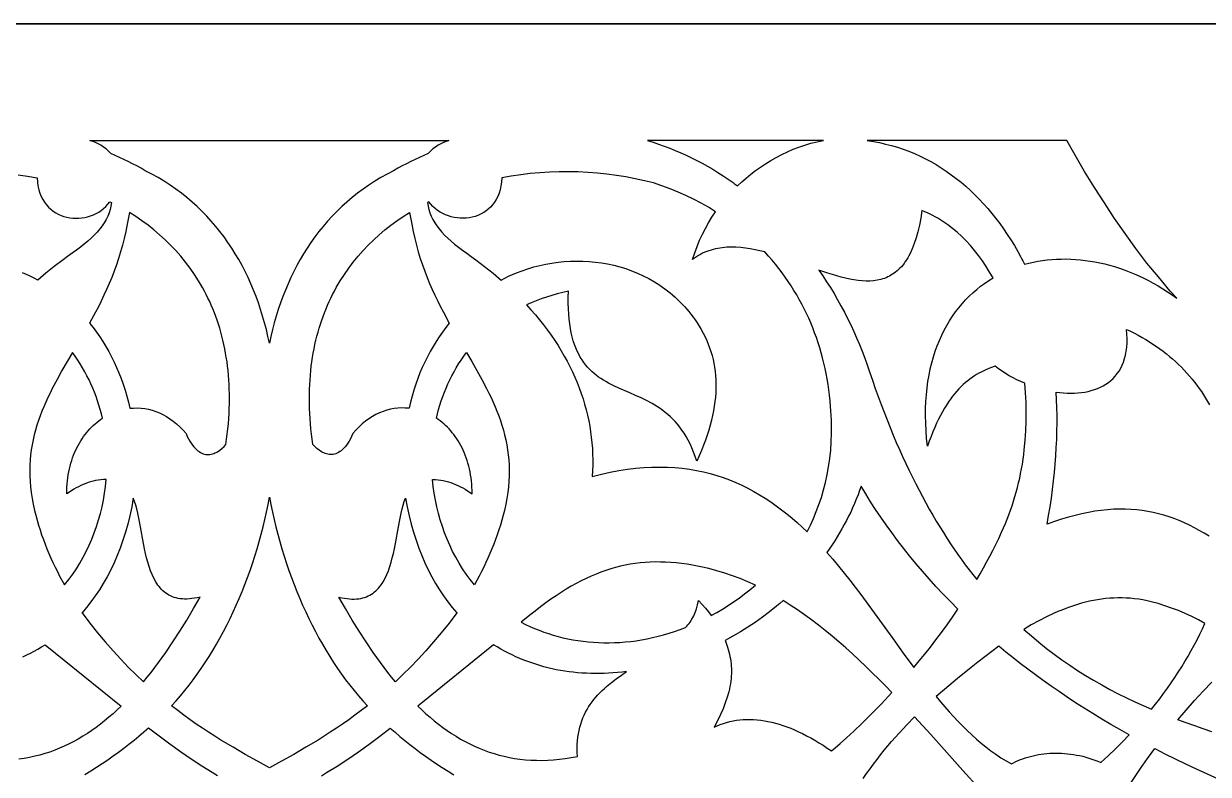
# Model space of a CAD drawing. Extents: x -52 to 65, y 51 to 91.
# Drawn here: x 4.06 to 35.26, y 71.64 to 91.4 of the extents above; entities that cross this region are included whole.
import ezdxf

# ---------------------------------------------------------------- set-up
doc = ezdxf.new("R2010")
doc.units = 0
doc.header["$MEASUREMENT"] = 0
doc.layers.add('LAYER_1', color=18, linetype='CONTINUOUS')

msp = doc.modelspace()

# ---------------------------------------------------------------- linework, layer by layer
at = {"layer": 'LAYER_1'}
for points in [[(64.584, 91.402), (-30.084, 91.402), (-51.868, 91.402)], [(64.584, 91.388), (-51.868, 91.388)], [(3.913, 87.425), (4.162, 87.388), (4.41, 87.344), (4.418, 87.233), (4.433, 87.129), (4.456, 87.031), (4.484, 86.939), (4.519, 86.853), (4.559, 86.774), (4.605, 86.7), (4.656, 86.633), (4.711, 86.572), (4.771, 86.516), (4.834, 86.467), (4.901, 86.424), (4.97, 86.386), (5.042, 86.354), (5.117, 86.328), (5.193, 86.308), (5.27, 86.293), (5.349, 86.283), (5.428, 86.28), (5.507, 86.281), (5.586, 86.288), (5.665, 86.301), (5.742, 86.319), (5.819, 86.342), (5.893, 86.37), (5.965, 86.403), (6.035, 86.442), (6.101, 86.485), (6.165, 86.534), (6.224, 86.587), (6.279, 86.645), (6.33, 86.708), (6.368, 86.69), (6.355, 86.598), (6.334, 86.507), (6.306, 86.419), (6.271, 86.332), (6.229, 86.246), (6.18, 86.162), (6.124, 86.079), (6.062, 85.998), (5.993, 85.916), (5.918, 85.836), (5.836, 85.756), (5.748, 85.676), (5.654, 85.597), (5.554, 85.517), (5.448, 85.438), (5.337, 85.358), (5.214, 85.271), (5.095, 85.183), (4.863, 85.005), (4.642, 84.828), (4.429, 84.652), (4.332, 84.701), (4.232, 84.75), (4.13, 84.795), (4.024, 84.838)], [(35.282, 77.904), (35.153, 77.983), (35.024, 78.058), (34.895, 78.129), (34.764, 78.196), (34.632, 78.258), (34.499, 78.316), (34.365, 78.369), (34.229, 78.417), (34.092, 78.46), (33.953, 78.499), (33.812, 78.532), (33.669, 78.56), (33.524, 78.583), (33.377, 78.6), (33.228, 78.612), (33.076, 78.619), (32.922, 78.619), (32.764, 78.614), (32.604, 78.603), (32.441, 78.586), (32.275, 78.563), (32.106, 78.533), (31.933, 78.498), (31.757, 78.455), (31.577, 78.406), (31.394, 78.351), (31.207, 78.289), (31.015, 78.22), (31.056, 78.451), (31.094, 78.681), (31.128, 78.909), (31.159, 79.135), (31.186, 79.36), (31.209, 79.583), (31.229, 79.804), (31.246, 80.023), (31.259, 80.24), (31.268, 80.455), (31.274, 80.668), (31.277, 80.879), (31.277, 81.088), (31.272, 81.295), (31.265, 81.5), (31.254, 81.702), (31.352, 81.689), (31.45, 81.68), (31.546, 81.674), (31.642, 81.672), (31.736, 81.674), (31.828, 81.68), (31.919, 81.689), (32.008, 81.702), (32.095, 81.719), (32.18, 81.74), (32.262, 81.765), (32.342, 81.795), (32.419, 81.828), (32.493, 81.866), (32.564, 81.908), (32.631, 81.955), (32.695, 82.006), (32.756, 82.061), (32.812, 82.121), (32.864, 82.186), (32.912, 82.256), (32.956, 82.33), (32.995, 82.409), (33.029, 82.493), (33.058, 82.582), (33.082, 82.676), (33.101, 82.775), (33.114, 82.88), (33.121, 82.99), (33.123, 83.104), (33.118, 83.225), (33.107, 83.351), (33.213, 83.301), (33.317, 83.25), (33.418, 83.196), (33.518, 83.142), (33.616, 83.085), (33.711, 83.027), (33.805, 82.967), (33.896, 82.905), (33.986, 82.842), (34.073, 82.777), (34.158, 82.71), (34.242, 82.642), (34.323, 82.573), (34.402, 82.502), (34.479, 82.429), (34.554, 82.355), (34.627, 82.28), (34.698, 82.203), (34.767, 82.124), (34.834, 82.045), (34.898, 81.964), (34.961, 81.882), (35.022, 81.798), (35.081, 81.713), (35.137, 81.627), (35.192, 81.54), (35.245, 81.451), (35.295, 81.361)], [(4.038, 74.731), (4.139, 74.778), (4.238, 74.828), (4.337, 74.88), (4.434, 74.934), (4.53, 74.99), (4.625, 75.049), (6.626, 73.432), (6.52, 73.33), (6.412, 73.231), (6.302, 73.136), (6.191, 73.044), (6.079, 72.955), (5.966, 72.87), (5.851, 72.788), (5.735, 72.71), (5.617, 72.636), (5.497, 72.565), (5.376, 72.498), (5.254, 72.435), (5.129, 72.376), (5.004, 72.321), (4.876, 72.27), (4.747, 72.223), (4.616, 72.181), (4.483, 72.143), (4.348, 72.109), (4.212, 72.08), (4.073, 72.055), (3.933, 72.035)], [(35.354, 72.757), (35.128, 72.832), (34.904, 72.91), (34.68, 72.989), (34.458, 73.07), (34.676, 73.327), (34.899, 73.578), (35.124, 73.825), (35.351, 74.066)], [(26.17, 71.526), (26.26, 71.656), (26.351, 71.782), (26.443, 71.907), (26.536, 72.029), (26.63, 72.149), (26.725, 72.267), (26.821, 72.383), (26.918, 72.498), (27.116, 72.722), (27.318, 72.939), (27.525, 73.151), (27.95, 72.682), (28.373, 72.208), (28.797, 71.733), (29.225, 71.261)], [(9.165, 71.596), (9.025, 71.68), (8.747, 71.854), (8.468, 72.038), (8.188, 72.23), (7.908, 72.431), (7.628, 72.638), (7.347, 72.852), (7.222, 72.742), (7.095, 72.633), (6.965, 72.526), (6.832, 72.42), (6.697, 72.315), (6.559, 72.212), (6.418, 72.11), (6.275, 72.01), (6.128, 71.911), (5.979, 71.814), (5.828, 71.718), (5.673, 71.623)], [(11.899, 71.596), (12.038, 71.68), (12.317, 71.854), (12.596, 72.038), (12.875, 72.23), (13.155, 72.431), (13.436, 72.638), (13.716, 72.852), (13.841, 72.742), (13.969, 72.633), (14.099, 72.526), (14.231, 72.42), (14.367, 72.315), (14.505, 72.212), (14.645, 72.11), (14.789, 72.01), (14.935, 71.911), (15.084, 71.814), (15.236, 71.718), (15.391, 71.623)], [(35.522, 71.004), (35.231, 70.874), (34.946, 70.743), (34.665, 70.611), (34.39, 70.478), (34.118, 70.344), (33.851, 70.209), (33.66, 70.472), (33.475, 70.735), (33.298, 70.998), (33.213, 71.129), (33.131, 71.261), (33.213, 71.392), (33.298, 71.524), (33.475, 71.787), (33.66, 72.05), (33.851, 72.313), (34.118, 72.178), (34.39, 72.044), (34.665, 71.911), (34.946, 71.779), (35.231, 71.648), (35.522, 71.518)]]:
    msp.add_lwpolyline(points, dxfattribs=at)
for points in [[(10.532, 82.987), (10.493, 83.168), (10.45, 83.348), (10.404, 83.525), (10.353, 83.701), (10.299, 83.875), (10.241, 84.048), (10.179, 84.218), (10.113, 84.386), (10.043, 84.551), (9.969, 84.715), (9.891, 84.875), (9.809, 85.034), (9.722, 85.19), (9.632, 85.343), (9.538, 85.493), (9.439, 85.64), (9.336, 85.785), (9.229, 85.926), (9.117, 86.064), (9.001, 86.199), (8.881, 86.331), (8.756, 86.459), (8.627, 86.584), (8.494, 86.705), (8.356, 86.822), (8.213, 86.935), (8.066, 87.045), (7.914, 87.15), (7.758, 87.252), (7.597, 87.349), (7.431, 87.442), (7.261, 87.531), (7.15, 87.594), (7.037, 87.656), (6.924, 87.715), (6.811, 87.773), (6.583, 87.882), (6.354, 87.983), (6.292, 88.046), (6.227, 88.103), (6.161, 88.154), (6.092, 88.199), (6.022, 88.238), (5.95, 88.272), (5.878, 88.3), (5.805, 88.323), (10.532, 88.323), (15.259, 88.323), (15.186, 88.3), (15.113, 88.272), (15.042, 88.238), (14.972, 88.199), (14.903, 88.154), (14.836, 88.103), (14.772, 88.046), (14.71, 87.983), (14.481, 87.882), (14.253, 87.773), (14.139, 87.715), (14.026, 87.656), (13.914, 87.594), (13.803, 87.531), (13.632, 87.442), (13.467, 87.349), (13.306, 87.252), (13.149, 87.151), (12.998, 87.045), (12.85, 86.936), (12.708, 86.822), (12.57, 86.705), (12.436, 86.584), (12.307, 86.459), (12.183, 86.331), (12.062, 86.2), (11.946, 86.065), (11.835, 85.926), (11.728, 85.785), (11.625, 85.641), (11.526, 85.493), (11.431, 85.343), (11.341, 85.19), (11.255, 85.034), (11.173, 84.875), (11.095, 84.715), (11.021, 84.551), (10.951, 84.386), (10.885, 84.218), (10.823, 84.048), (10.765, 83.875), (10.711, 83.701), (10.66, 83.525), (10.614, 83.348), (10.571, 83.168)], [(20.487, 88.323), (20.635, 88.278), (20.783, 88.23), (20.93, 88.178), (21.075, 88.123), (21.22, 88.064), (21.365, 88.003), (21.508, 87.938), (21.65, 87.87), (21.791, 87.799), (21.931, 87.725), (22.07, 87.648), (22.207, 87.568), (22.344, 87.484), (22.479, 87.398), (22.613, 87.309), (22.745, 87.217), (22.784, 87.189), (22.864, 87.134), (22.976, 87.237), (23.093, 87.338), (23.214, 87.437), (23.339, 87.533), (23.469, 87.626), (23.602, 87.715), (23.74, 87.8), (23.881, 87.881), (24.026, 87.958), (24.174, 88.029), (24.325, 88.094), (24.479, 88.154), (24.637, 88.207), (24.796, 88.253), (24.959, 88.292), (25.041, 88.308), (25.123, 88.323)], [(26.279, 88.323), (26.441, 88.298), (26.602, 88.269), (26.761, 88.233), (26.918, 88.193), (27.072, 88.148), (27.224, 88.097), (27.374, 88.041), (27.522, 87.981), (27.668, 87.915), (27.811, 87.845), (27.952, 87.77), (28.091, 87.69), (28.227, 87.606), (28.361, 87.518), (28.493, 87.425), (28.622, 87.327), (28.748, 87.226), (28.872, 87.12), (28.994, 87.011), (29.113, 86.897), (29.229, 86.78), (29.343, 86.658), (29.454, 86.533), (29.562, 86.404), (29.667, 86.272), (29.77, 86.136), (29.87, 85.997), (29.967, 85.854), (30.062, 85.708), (30.153, 85.559), (30.242, 85.407), (30.327, 85.251), (30.35, 85.203), (30.374, 85.157), (30.423, 85.069), (30.539, 85.099), (30.657, 85.125), (30.776, 85.148), (30.896, 85.167), (31.017, 85.182), (31.14, 85.193), (31.263, 85.201), (31.387, 85.205), (31.512, 85.206), (31.638, 85.202), (31.765, 85.195), (31.892, 85.184), (32.02, 85.17), (32.148, 85.152), (32.276, 85.129), (32.405, 85.104), (32.533, 85.074), (32.662, 85.041), (32.791, 85.004), (32.92, 84.963), (33.049, 84.918), (33.177, 84.87), (33.305, 84.817), (33.433, 84.761), (33.56, 84.701), (33.687, 84.637), (33.813, 84.57), (33.938, 84.498), (34.062, 84.423), (34.186, 84.344), (34.308, 84.261), (34.43, 84.174), (34.257, 84.358), (33.951, 84.732), (33.646, 85.098), (33.35, 85.485), (33.068, 85.877), (32.791, 86.275), (32.524, 86.687), (32.262, 87.092), (32.004, 87.513), (31.751, 87.944), (31.54, 88.323)], [(18.405, 84.356), (18.257, 84.323), (18.111, 84.286), (17.968, 84.246), (17.829, 84.203), (17.692, 84.156), (17.559, 84.107), (17.429, 84.054), (17.302, 83.999), (17.421, 83.868), (17.536, 83.736), (17.647, 83.603), (17.753, 83.469), (17.854, 83.334), (17.952, 83.199), (18.045, 83.063), (18.134, 82.926), (18.218, 82.789), (18.299, 82.651), (18.375, 82.512), (18.447, 82.372), (18.515, 82.232), (18.579, 82.092), (18.638, 81.951), (18.694, 81.809), (18.745, 81.666), (18.792, 81.523), (18.835, 81.38), (18.875, 81.236), (18.91, 81.092), (18.941, 80.947), (18.968, 80.802), (18.991, 80.656), (19.01, 80.51), (19.026, 80.364), (19.037, 80.217), (19.044, 80.07), (19.048, 79.923), (19.048, 79.775), (19.044, 79.627), (19.036, 79.479), (19.275, 79.539), (19.508, 79.59), (19.737, 79.633), (19.961, 79.667), (20.181, 79.694), (20.396, 79.712), (20.606, 79.723), (20.812, 79.726), (21.014, 79.723), (21.211, 79.711), (21.405, 79.693), (21.594, 79.669), (21.78, 79.637), (21.962, 79.599), (22.14, 79.555), (22.314, 79.505), (22.485, 79.449), (22.653, 79.387), (22.817, 79.32), (22.978, 79.247), (23.136, 79.169), (23.29, 79.086), (23.442, 78.998), (23.591, 78.906), (23.738, 78.809), (23.881, 78.708), (24.023, 78.602), (24.161, 78.493), (24.298, 78.38), (24.432, 78.263), (24.564, 78.143), (24.694, 78.02), (24.78, 78.193), (24.862, 78.37), (24.937, 78.552), (25.007, 78.738), (25.071, 78.929), (25.129, 79.124), (25.18, 79.323), (25.224, 79.527), (25.261, 79.736), (25.292, 79.949), (25.315, 80.167), (25.331, 80.389), (25.338, 80.616), (25.338, 80.848), (25.335, 80.965), (25.33, 81.084), (25.323, 81.204), (25.314, 81.325), (25.301, 81.472), (25.285, 81.617), (25.267, 81.761), (25.246, 81.904), (25.222, 82.046), (25.196, 82.186), (25.167, 82.326), (25.136, 82.463), (25.102, 82.6), (25.066, 82.735), (25.027, 82.87), (24.985, 83.002), (24.941, 83.134), (24.893, 83.264), (24.844, 83.393), (24.791, 83.521), (24.736, 83.648), (24.679, 83.773), (24.618, 83.897), (24.555, 84.02), (24.489, 84.141), (24.42, 84.261), (24.349, 84.38), (24.275, 84.498), (24.198, 84.614), (24.118, 84.729), (24.036, 84.843), (23.951, 84.955), (23.862, 85.066), (23.772, 85.176), (23.678, 85.284), (23.581, 85.392), (23.453, 85.423), (23.324, 85.451), (23.197, 85.474), (23.071, 85.493), (22.945, 85.507), (22.821, 85.516), (22.698, 85.518), (22.577, 85.514), (22.457, 85.503), (22.339, 85.485), (22.281, 85.472), (22.223, 85.458), (22.165, 85.442), (22.109, 85.424), (22.053, 85.403), (21.997, 85.381), (21.942, 85.356), (21.887, 85.328), (21.834, 85.298), (21.78, 85.266), (21.728, 85.231), (21.676, 85.194), (21.733, 85.367), (21.795, 85.535), (21.863, 85.698), (21.936, 85.857), (22.014, 86.011), (22.097, 86.161), (22.185, 86.308), (22.277, 86.451), (22.283, 86.451), (22.094, 86.566), (21.901, 86.675), (21.704, 86.778), (21.502, 86.876), (21.295, 86.967), (21.084, 87.053), (20.869, 87.133), (20.649, 87.207), (20.409, 87.267), (20.166, 87.319), (19.92, 87.366), (19.672, 87.405), (19.423, 87.438), (19.172, 87.465), (18.92, 87.484), (18.667, 87.497), (18.413, 87.502), (18.16, 87.501), (17.907, 87.493), (17.654, 87.477), (17.401, 87.455), (17.15, 87.425), (16.901, 87.388), (16.653, 87.344), (16.645, 87.233), (16.63, 87.129), (16.608, 87.031), (16.579, 86.939), (16.544, 86.853), (16.504, 86.773), (16.458, 86.7), (16.407, 86.633), (16.352, 86.572), (16.293, 86.516), (16.229, 86.467), (16.163, 86.424), (16.093, 86.386), (16.021, 86.354), (15.947, 86.328), (15.871, 86.308), (15.793, 86.293), (15.715, 86.283), (15.636, 86.28), (15.556, 86.281), (15.477, 86.288), (15.399, 86.301), (15.321, 86.319), (15.245, 86.342), (15.171, 86.37), (15.099, 86.403), (15.029, 86.442), (14.962, 86.485), (14.899, 86.534), (14.839, 86.587), (14.784, 86.645), (14.733, 86.708), (14.695, 86.69), (14.709, 86.598), (14.729, 86.507), (14.757, 86.419), (14.793, 86.332), (14.835, 86.246), (14.884, 86.162), (14.939, 86.079), (15.002, 85.998), (15.07, 85.916), (15.146, 85.836), (15.227, 85.756), (15.315, 85.676), (15.409, 85.597), (15.509, 85.517), (15.615, 85.438), (15.727, 85.358), (15.849, 85.271), (15.969, 85.183), (16.2, 85.005), (16.422, 84.828), (16.634, 84.652), (16.732, 84.701), (16.832, 84.75), (16.934, 84.795), (17.04, 84.838), (17.189, 84.896), (17.341, 84.948), (17.496, 84.995), (17.653, 85.035), (17.811, 85.07), (17.972, 85.098), (18.133, 85.121), (18.296, 85.137), (18.459, 85.147), (18.623, 85.151), (18.787, 85.149), (18.95, 85.14), (19.114, 85.125), (19.277, 85.104), (19.439, 85.075), (19.6, 85.041), (19.759, 84.999), (19.917, 84.951), (20.073, 84.896), (20.227, 84.834), (20.378, 84.765), (20.526, 84.689), (20.671, 84.606), (20.813, 84.515), (20.883, 84.467), (20.951, 84.418), (21.019, 84.366), (21.086, 84.313), (21.152, 84.258), (21.216, 84.201), (21.28, 84.142), (21.342, 84.081), (21.403, 84.019), (21.463, 83.954), (21.522, 83.888), (21.579, 83.82), (21.635, 83.749), (21.69, 83.677), (21.744, 83.603), (21.796, 83.527), (21.853, 83.437), (21.908, 83.345), (21.959, 83.252), (22.006, 83.158), (22.05, 83.062), (22.091, 82.965), (22.127, 82.867), (22.161, 82.767), (22.19, 82.665), (22.216, 82.563), (22.238, 82.458), (22.256, 82.353), (22.271, 82.245), (22.282, 82.136), (22.289, 82.026), (22.292, 81.914), (22.291, 81.8), (22.286, 81.685), (22.277, 81.568), (22.265, 81.449), (22.248, 81.329), (22.227, 81.207), (22.202, 81.083), (22.173, 80.957), (22.139, 80.83), (22.102, 80.7), (22.06, 80.569), (22.014, 80.436), (21.963, 80.301), (21.909, 80.164), (21.849, 80.025), (21.786, 79.884), (21.746, 80.007), (21.703, 80.123), (21.658, 80.233), (21.61, 80.338), (21.56, 80.436), (21.508, 80.53), (21.454, 80.618), (21.398, 80.702), (21.34, 80.78), (21.281, 80.855), (21.219, 80.925), (21.156, 80.991), (21.092, 81.053), (21.026, 81.111), (20.959, 81.166), (20.891, 81.218), (20.822, 81.267), (20.753, 81.314), (20.682, 81.358), (20.611, 81.399), (20.466, 81.477), (20.32, 81.548), (20.174, 81.614), (20.027, 81.678), (19.739, 81.803), (19.599, 81.869), (19.462, 81.939), (19.395, 81.976), (19.329, 82.015), (19.265, 82.055), (19.202, 82.098), (19.141, 82.144), (19.082, 82.192), (19.024, 82.242), (18.968, 82.296), (18.914, 82.353), (18.862, 82.414), (18.812, 82.478), (18.765, 82.547), (18.72, 82.619), (18.677, 82.696), (18.637, 82.777), (18.6, 82.863), (18.566, 82.955), (18.535, 83.051), (18.506, 83.153), (18.481, 83.261), (18.459, 83.375), (18.441, 83.495), (18.425, 83.621), (18.414, 83.754), (18.406, 83.894), (18.402, 84.041), (18.402, 84.195)], [(25.004, 84.911), (25.107, 84.76), (25.208, 84.607), (25.307, 84.451), (25.403, 84.293), (25.496, 84.133), (25.587, 83.97), (25.675, 83.806), (25.76, 83.639), (25.843, 83.47), (25.922, 83.3), (25.999, 83.127), (26.073, 82.953), (26.145, 82.777), (26.213, 82.598), (26.278, 82.418), (26.341, 82.237), (26.415, 82.016), (26.491, 81.799), (26.567, 81.586), (26.644, 81.376), (26.722, 81.169), (26.801, 80.966), (26.881, 80.767), (26.962, 80.57), (27.044, 80.377), (27.127, 80.187), (27.211, 80.001), (27.295, 79.817), (27.381, 79.637), (27.467, 79.46), (27.554, 79.286), (27.643, 79.115), (27.731, 78.947), (27.821, 78.782), (27.912, 78.62), (28.003, 78.461), (28.096, 78.305), (28.189, 78.152), (28.283, 78.001), (28.377, 77.854), (28.473, 77.709), (28.569, 77.566), (28.666, 77.427), (28.764, 77.29), (28.862, 77.156), (28.962, 77.024), (29.062, 76.895), (29.163, 76.768), (29.251, 76.918), (29.338, 77.069), (29.423, 77.222), (29.506, 77.377), (29.587, 77.533), (29.666, 77.691), (29.742, 77.849), (29.817, 78.009), (29.869, 78.123), (29.919, 78.238), (29.966, 78.354), (30.011, 78.471), (30.054, 78.589), (30.095, 78.708), (30.134, 78.828), (30.17, 78.948), (30.204, 79.069), (30.236, 79.191), (30.266, 79.313), (30.294, 79.436), (30.319, 79.559), (30.343, 79.683), (30.364, 79.807), (30.384, 79.932), (30.401, 80.057), (30.416, 80.182), (30.441, 80.433), (30.458, 80.684), (30.467, 80.935), (30.468, 81.186), (30.462, 81.436), (30.449, 81.685), (30.428, 81.933), (30.323, 81.977), (30.22, 82.026), (30.119, 82.078), (30.02, 82.133), (29.923, 82.191), (29.828, 82.251), (29.735, 82.314), (29.645, 82.379), (29.522, 82.336), (29.401, 82.286), (29.28, 82.228), (29.22, 82.196), (29.16, 82.162), (29.101, 82.125), (29.042, 82.086), (28.983, 82.044), (28.925, 81.999), (28.867, 81.951), (28.809, 81.9), (28.752, 81.845), (28.695, 81.787), (28.639, 81.726), (28.583, 81.66), (28.528, 81.591), (28.473, 81.518), (28.419, 81.441), (28.365, 81.359), (28.312, 81.273), (28.259, 81.182), (28.207, 81.087), (28.156, 80.986), (28.106, 80.881), (28.056, 80.771), (28.007, 80.655), (27.958, 80.534), (27.91, 80.407), (27.863, 80.274), (27.842, 80.481), (27.827, 80.684), (27.818, 80.882), (27.814, 81.076), (27.816, 81.266), (27.824, 81.451), (27.837, 81.632), (27.855, 81.809), (27.878, 81.981), (27.907, 82.149), (27.94, 82.312), (27.979, 82.471), (28.022, 82.625), (28.07, 82.775), (28.122, 82.92), (28.178, 83.061), (28.239, 83.198), (28.304, 83.33), (28.373, 83.458), (28.447, 83.581), (28.524, 83.699), (28.604, 83.814), (28.689, 83.923), (28.776, 84.028), (28.868, 84.129), (28.962, 84.225), (29.06, 84.317), (29.161, 84.404), (29.264, 84.486), (29.371, 84.564), (29.48, 84.637), (29.592, 84.706), (29.503, 84.862), (29.409, 85.012), (29.312, 85.158), (29.211, 85.298), (29.106, 85.432), (28.997, 85.561), (28.885, 85.683), (28.769, 85.799), (28.65, 85.909), (28.527, 86.012), (28.401, 86.108), (28.272, 86.197), (28.139, 86.279), (28.071, 86.318), (28.002, 86.354), (27.933, 86.388), (27.863, 86.421), (27.792, 86.451), (27.72, 86.48), (27.689, 86.279), (27.653, 86.093), (27.612, 85.919), (27.568, 85.759), (27.518, 85.611), (27.492, 85.541), (27.465, 85.475), (27.437, 85.411), (27.408, 85.35), (27.378, 85.293), (27.346, 85.238), (27.314, 85.185), (27.281, 85.136), (27.247, 85.089), (27.213, 85.044), (27.177, 85.003), (27.14, 84.963), (27.103, 84.926), (27.065, 84.892), (27.025, 84.86), (26.985, 84.83), (26.945, 84.802), (26.903, 84.777), (26.861, 84.754), (26.818, 84.732), (26.774, 84.713), (26.729, 84.696), (26.684, 84.681), (26.638, 84.668), (26.544, 84.647), (26.447, 84.633), (26.348, 84.625), (26.246, 84.624), (26.143, 84.629), (26.036, 84.639), (25.928, 84.654), (25.818, 84.674), (25.706, 84.698), (25.593, 84.726), (25.478, 84.758), (25.361, 84.793), (25.243, 84.83)], [(6.842, 86.429), (6.783, 86.122), (6.747, 85.933), (6.705, 85.748), (6.66, 85.568), (6.61, 85.391), (6.557, 85.218), (6.5, 85.049), (6.44, 84.883), (6.377, 84.72), (6.311, 84.561), (6.243, 84.404), (6.172, 84.25), (6.1, 84.099), (6.026, 83.95), (5.95, 83.804), (5.796, 83.517), (5.887, 83.401), (5.976, 83.281), (6.061, 83.158), (6.143, 83.031), (6.223, 82.902), (6.298, 82.769), (6.371, 82.633), (6.44, 82.493), (6.505, 82.351), (6.567, 82.206), (6.625, 82.057), (6.679, 81.906), (6.729, 81.752), (6.775, 81.595), (6.817, 81.436), (6.855, 81.273), (6.953, 81.281), (7.051, 81.282), (7.149, 81.277), (7.247, 81.265), (7.344, 81.247), (7.441, 81.222), (7.538, 81.191), (7.633, 81.153), (7.727, 81.109), (7.82, 81.057), (7.911, 80.999), (8, 80.934), (8.087, 80.863), (8.173, 80.784), (8.255, 80.699), (8.335, 80.606), (8.368, 80.535), (8.401, 80.47), (8.435, 80.41), (8.469, 80.356), (8.503, 80.307), (8.538, 80.262), (8.573, 80.223), (8.608, 80.188), (8.644, 80.158), (8.679, 80.132), (8.715, 80.11), (8.751, 80.092), (8.786, 80.078), (8.822, 80.068), (8.857, 80.061), (8.893, 80.058), (8.928, 80.057), (8.962, 80.06), (8.997, 80.065), (9.031, 80.074), (9.064, 80.084), (9.097, 80.097), (9.129, 80.112), (9.161, 80.129), (9.222, 80.169), (9.28, 80.214), (9.335, 80.264), (9.385, 80.318), (9.405, 80.458), (9.422, 80.596), (9.437, 80.734), (9.45, 80.869), (9.46, 81.003), (9.468, 81.136), (9.474, 81.267), (9.477, 81.397), (9.479, 81.526), (9.478, 81.653), (9.475, 81.778), (9.47, 81.902), (9.463, 82.025), (9.454, 82.146), (9.442, 82.266), (9.429, 82.384), (9.414, 82.501), (9.396, 82.616), (9.377, 82.73), (9.356, 82.843), (9.333, 82.954), (9.308, 83.064), (9.281, 83.172), (9.252, 83.279), (9.221, 83.384), (9.189, 83.488), (9.155, 83.591), (9.119, 83.692), (9.081, 83.792), (9.042, 83.891), (9, 83.988), (8.958, 84.083), (8.913, 84.178), (8.867, 84.271), (8.82, 84.362), (8.77, 84.452), (8.719, 84.541), (8.667, 84.629), (8.558, 84.799), (8.443, 84.965), (8.322, 85.125), (8.196, 85.279), (8.064, 85.428), (7.928, 85.572), (7.786, 85.71), (7.639, 85.843), (7.488, 85.971), (7.333, 86.093), (7.173, 86.21), (7.009, 86.322)], [(14.222, 86.429), (14.28, 86.122), (14.317, 85.933), (14.358, 85.748), (14.404, 85.568), (14.453, 85.391), (14.506, 85.218), (14.563, 85.049), (14.623, 84.883), (14.687, 84.72), (14.752, 84.561), (14.821, 84.404), (14.891, 84.25), (14.964, 84.099), (15.038, 83.95), (15.114, 83.804), (15.268, 83.517), (15.176, 83.401), (15.088, 83.281), (15.002, 83.158), (14.92, 83.031), (14.841, 82.902), (14.765, 82.769), (14.693, 82.633), (14.624, 82.493), (14.558, 82.351), (14.497, 82.206), (14.439, 82.057), (14.385, 81.906), (14.334, 81.752), (14.288, 81.595), (14.246, 81.436), (14.208, 81.273), (14.111, 81.281), (14.013, 81.282), (13.915, 81.277), (13.817, 81.265), (13.719, 81.247), (13.622, 81.222), (13.526, 81.191), (13.431, 81.153), (13.337, 81.109), (13.244, 81.057), (13.153, 80.999), (13.064, 80.934), (12.976, 80.863), (12.891, 80.784), (12.808, 80.699), (12.728, 80.606), (12.696, 80.535), (12.663, 80.47), (12.629, 80.41), (12.595, 80.356), (12.561, 80.307), (12.526, 80.262), (12.491, 80.223), (12.455, 80.188), (12.42, 80.158), (12.384, 80.132), (12.349, 80.11), (12.313, 80.092), (12.277, 80.078), (12.242, 80.068), (12.206, 80.061), (12.171, 80.058), (12.136, 80.057), (12.101, 80.06), (12.067, 80.065), (12.033, 80.074), (12, 80.084), (11.967, 80.097), (11.934, 80.112), (11.903, 80.129), (11.841, 80.169), (11.783, 80.214), (11.729, 80.264), (11.678, 80.318), (11.659, 80.458), (11.641, 80.596), (11.626, 80.734), (11.614, 80.869), (11.604, 81.003), (11.596, 81.136), (11.59, 81.268), (11.586, 81.397), (11.585, 81.526), (11.586, 81.653), (11.588, 81.778), (11.593, 81.902), (11.601, 82.025), (11.61, 82.146), (11.621, 82.266), (11.634, 82.384), (11.65, 82.501), (11.667, 82.616), (11.686, 82.73), (11.708, 82.843), (11.731, 82.954), (11.756, 83.064), (11.783, 83.172), (11.812, 83.279), (11.842, 83.384), (11.875, 83.488), (11.909, 83.591), (11.945, 83.692), (11.983, 83.792), (12.022, 83.891), (12.063, 83.988), (12.106, 84.084), (12.15, 84.178), (12.196, 84.271), (12.244, 84.362), (12.293, 84.453), (12.344, 84.541), (12.396, 84.629), (12.506, 84.8), (12.621, 84.965), (12.741, 85.125), (12.868, 85.279), (12.999, 85.428), (13.136, 85.572), (13.278, 85.71), (13.424, 85.843), (13.575, 85.971), (13.731, 86.093), (13.89, 86.21), (14.054, 86.322)], [(5.341, 82.741), (5.202, 82.502), (5.066, 82.265), (4.936, 82.029), (4.811, 81.793), (4.752, 81.674), (4.695, 81.555), (4.64, 81.436), (4.588, 81.316), (4.538, 81.195), (4.492, 81.073), (4.448, 80.95), (4.407, 80.826), (4.37, 80.7), (4.337, 80.574), (4.307, 80.445), (4.281, 80.315), (4.259, 80.184), (4.242, 80.05), (4.229, 79.915), (4.221, 79.777), (4.217, 79.637), (4.219, 79.495), (4.226, 79.35), (4.238, 79.203), (4.255, 79.053), (4.279, 78.9), (4.308, 78.745), (4.343, 78.586), (4.376, 78.456), (4.411, 78.327), (4.449, 78.199), (4.489, 78.072), (4.531, 77.946), (4.576, 77.821), (4.622, 77.697), (4.671, 77.574), (4.722, 77.451), (4.775, 77.33), (4.83, 77.21), (4.887, 77.091), (4.946, 76.973), (5.006, 76.856), (5.132, 76.626), (5.246, 76.766), (5.349, 76.905), (5.446, 77.049), (5.538, 77.198), (5.624, 77.35), (5.706, 77.506), (5.782, 77.666), (5.852, 77.828), (5.918, 77.994), (5.977, 78.163), (6.031, 78.334), (6.08, 78.507), (6.122, 78.682), (6.159, 78.859), (6.19, 79.038), (6.215, 79.218), (6.234, 79.398), (6.161, 79.395), (6.089, 79.39), (6.02, 79.381), (5.951, 79.369), (5.885, 79.355), (5.819, 79.337), (5.754, 79.317), (5.691, 79.295), (5.628, 79.269), (5.565, 79.241), (5.503, 79.21), (5.442, 79.177), (5.38, 79.141), (5.318, 79.103), (5.194, 79.019), (5.195, 79.107), (5.199, 79.193), (5.204, 79.278), (5.212, 79.362), (5.222, 79.443), (5.234, 79.523), (5.248, 79.602), (5.264, 79.679), (5.282, 79.754), (5.302, 79.828), (5.324, 79.9), (5.348, 79.97), (5.373, 80.039), (5.4, 80.106), (5.429, 80.172), (5.46, 80.235), (5.492, 80.297), (5.525, 80.358), (5.561, 80.416), (5.597, 80.473), (5.635, 80.528), (5.675, 80.581), (5.715, 80.632), (5.757, 80.682), (5.801, 80.73), (5.845, 80.775), (5.89, 80.82), (5.937, 80.862), (5.985, 80.902), (6.034, 80.94), (6.083, 80.977), (6.134, 81.011), (6.106, 81.128), (6.075, 81.243), (6.041, 81.358), (6.005, 81.472), (5.965, 81.585), (5.923, 81.696), (5.878, 81.807), (5.831, 81.916), (5.78, 82.025), (5.726, 82.132), (5.67, 82.237), (5.61, 82.341), (5.547, 82.443), (5.482, 82.544), (5.413, 82.643)], [(15.722, 82.741), (15.861, 82.502), (15.997, 82.265), (16.128, 82.029), (16.252, 81.793), (16.311, 81.674), (16.368, 81.555), (16.423, 81.436), (16.476, 81.316), (16.525, 81.195), (16.572, 81.073), (16.616, 80.95), (16.656, 80.826), (16.693, 80.7), (16.727, 80.574), (16.757, 80.445), (16.782, 80.315), (16.804, 80.184), (16.822, 80.05), (16.835, 79.915), (16.843, 79.777), (16.846, 79.637), (16.845, 79.495), (16.838, 79.35), (16.826, 79.203), (16.808, 79.053), (16.785, 78.9), (16.756, 78.745), (16.72, 78.586), (16.688, 78.456), (16.652, 78.327), (16.615, 78.199), (16.575, 78.072), (16.532, 77.946), (16.488, 77.821), (16.441, 77.697), (16.392, 77.574), (16.341, 77.451), (16.288, 77.33), (16.233, 77.21), (16.177, 77.091), (16.118, 76.973), (16.058, 76.856), (15.932, 76.626), (15.818, 76.766), (15.715, 76.905), (15.618, 77.049), (15.526, 77.198), (15.44, 77.35), (15.358, 77.506), (15.282, 77.666), (15.211, 77.828), (15.146, 77.994), (15.086, 78.163), (15.032, 78.334), (14.984, 78.507), (14.941, 78.682), (14.904, 78.859), (14.873, 79.038), (14.848, 79.218), (14.829, 79.398), (14.903, 79.395), (14.974, 79.39), (15.044, 79.381), (15.112, 79.369), (15.179, 79.355), (15.245, 79.337), (15.309, 79.317), (15.373, 79.295), (15.436, 79.269), (15.498, 79.241), (15.56, 79.21), (15.622, 79.177), (15.684, 79.141), (15.745, 79.103), (15.87, 79.019), (15.869, 79.107), (15.865, 79.194), (15.859, 79.278), (15.852, 79.362), (15.842, 79.443), (15.83, 79.523), (15.816, 79.602), (15.799, 79.679), (15.781, 79.754), (15.761, 79.828), (15.74, 79.9), (15.716, 79.971), (15.69, 80.039), (15.663, 80.106), (15.634, 80.172), (15.604, 80.235), (15.572, 80.297), (15.538, 80.358), (15.503, 80.416), (15.466, 80.473), (15.428, 80.528), (15.389, 80.581), (15.348, 80.632), (15.306, 80.682), (15.263, 80.73), (15.219, 80.775), (15.173, 80.82), (15.126, 80.862), (15.079, 80.902), (15.03, 80.94), (14.98, 80.977), (14.93, 81.011), (14.958, 81.128), (14.989, 81.243), (15.022, 81.358), (15.059, 81.472), (15.098, 81.585), (15.14, 81.696), (15.185, 81.807), (15.233, 81.916), (15.284, 82.024), (15.337, 82.131), (15.394, 82.237), (15.453, 82.341), (15.516, 82.443), (15.582, 82.544), (15.65, 82.643)], [(25.215, 77.474), (25.369, 77.298), (25.521, 77.118), (25.671, 76.935), (25.818, 76.749), (25.964, 76.561), (26.108, 76.371), (26.392, 75.986), (26.95, 75.211), (27.227, 74.826), (27.505, 74.447), (27.65, 74.62), (27.795, 74.798), (27.941, 74.983), (28.088, 75.173), (28.234, 75.368), (28.38, 75.569), (28.524, 75.774), (28.666, 75.984), (28.469, 76.183), (28.276, 76.383), (28.089, 76.584), (27.907, 76.785), (27.731, 76.986), (27.559, 77.188), (27.393, 77.39), (27.232, 77.593), (27.076, 77.796), (26.925, 78), (26.778, 78.203), (26.636, 78.407), (26.5, 78.611), (26.367, 78.815), (26.24, 79.02), (26.117, 79.224), (26.077, 79.108), (26.035, 78.993), (25.99, 78.879), (25.943, 78.765), (25.893, 78.653), (25.842, 78.541), (25.788, 78.43), (25.732, 78.32), (25.674, 78.211), (25.613, 78.103), (25.551, 77.996), (25.488, 77.889), (25.422, 77.784), (25.354, 77.68)], [(5.595, 75.885), (5.8, 75.618), (6.005, 75.363), (6.209, 75.12), (6.411, 74.889), (6.613, 74.669), (6.814, 74.459), (7.014, 74.26), (7.213, 74.07), (7.313, 74.193), (7.412, 74.319), (7.51, 74.447), (7.607, 74.577), (7.704, 74.71), (7.799, 74.845), (7.987, 75.121), (8.171, 75.406), (8.352, 75.698), (8.529, 75.998), (8.703, 76.303), (8.629, 76.286), (8.557, 76.272), (8.489, 76.262), (8.422, 76.255), (8.358, 76.251), (8.297, 76.251), (8.238, 76.254), (8.181, 76.26), (8.126, 76.269), (8.074, 76.28), (8.024, 76.295), (7.975, 76.312), (7.929, 76.332), (7.885, 76.355), (7.843, 76.38), (7.802, 76.408), (7.763, 76.438), (7.726, 76.47), (7.691, 76.504), (7.658, 76.54), (7.626, 76.578), (7.595, 76.619), (7.566, 76.661), (7.538, 76.704), (7.487, 76.797), (7.44, 76.895), (7.399, 76.998), (7.361, 77.106), (7.327, 77.218), (7.295, 77.334), (7.267, 77.451), (7.241, 77.571), (7.194, 77.813), (7.151, 78.055), (7.108, 78.291), (7.062, 78.516), (7.037, 78.623), (7.009, 78.724), (6.979, 78.82), (6.946, 78.91), (6.903, 78.675), (6.854, 78.446), (6.799, 78.224), (6.738, 78.008), (6.671, 77.798), (6.599, 77.594), (6.522, 77.396), (6.44, 77.204), (6.35, 77.018), (6.255, 76.837), (6.155, 76.662), (6.051, 76.494), (5.943, 76.332), (5.831, 76.177), (5.715, 76.028), (5.595, 75.885), (5.599, 75.879)], [(10.532, 71.805), (10.213, 71.981), (9.893, 72.161), (9.573, 72.346), (9.252, 72.539), (9.091, 72.639), (8.929, 72.742), (8.767, 72.848), (8.605, 72.958), (8.443, 73.072), (8.28, 73.19), (8.117, 73.312), (7.954, 73.439), (8.072, 73.569), (8.188, 73.703), (8.303, 73.841), (8.415, 73.982), (8.524, 74.126), (8.632, 74.274), (8.737, 74.425), (8.84, 74.579), (8.941, 74.736), (9.039, 74.896), (9.135, 75.059), (9.229, 75.224), (9.32, 75.392), (9.408, 75.562), (9.494, 75.735), (9.577, 75.91), (9.658, 76.087), (9.736, 76.266), (9.811, 76.447), (9.884, 76.631), (9.954, 76.815), (10.021, 77.002), (10.085, 77.19), (10.147, 77.379), (10.206, 77.57), (10.261, 77.762), (10.314, 77.955), (10.364, 78.149), (10.41, 78.344), (10.454, 78.54), (10.495, 78.737), (10.532, 78.934), (10.569, 78.737), (10.61, 78.54), (10.654, 78.344), (10.7, 78.149), (10.75, 77.955), (10.803, 77.762), (10.858, 77.57), (10.917, 77.379), (10.978, 77.19), (11.043, 77.002), (11.11, 76.815), (11.18, 76.631), (11.252, 76.448), (11.328, 76.266), (11.406, 76.087), (11.486, 75.91), (11.57, 75.735), (11.656, 75.562), (11.744, 75.392), (11.835, 75.224), (11.929, 75.059), (12.024, 74.896), (12.123, 74.736), (12.223, 74.579), (12.326, 74.425), (12.432, 74.274), (12.539, 74.126), (12.649, 73.982), (12.761, 73.841), (12.876, 73.703), (12.992, 73.569), (13.111, 73.439), (12.947, 73.312), (12.784, 73.19), (12.621, 73.072), (12.458, 72.958), (12.296, 72.848), (12.135, 72.742), (11.973, 72.639), (11.812, 72.539), (11.491, 72.346), (11.17, 72.161), (10.851, 71.981)], [(15.469, 75.885), (15.263, 75.618), (15.059, 75.363), (14.855, 75.12), (14.652, 74.889), (14.45, 74.669), (14.249, 74.459), (14.049, 74.26), (13.85, 74.07), (13.75, 74.193), (13.651, 74.319), (13.553, 74.447), (13.456, 74.577), (13.36, 74.71), (13.265, 74.845), (13.077, 75.121), (12.893, 75.406), (12.712, 75.698), (12.534, 75.998), (12.361, 76.303), (12.435, 76.286), (12.506, 76.272), (12.575, 76.262), (12.641, 76.255), (12.705, 76.251), (12.767, 76.251), (12.826, 76.254), (12.883, 76.26), (12.937, 76.269), (12.99, 76.28), (13.04, 76.295), (13.088, 76.312), (13.134, 76.332), (13.179, 76.355), (13.221, 76.38), (13.261, 76.408), (13.3, 76.438), (13.337, 76.47), (13.372, 76.504), (13.406, 76.54), (13.438, 76.578), (13.469, 76.619), (13.498, 76.661), (13.525, 76.704), (13.577, 76.797), (13.623, 76.895), (13.665, 76.998), (13.703, 77.106), (13.737, 77.218), (13.768, 77.334), (13.796, 77.451), (13.822, 77.571), (13.869, 77.813), (13.912, 78.055), (13.955, 78.291), (14.001, 78.516), (14.027, 78.623), (14.054, 78.724), (14.084, 78.82), (14.118, 78.91), (14.16, 78.675), (14.209, 78.446), (14.265, 78.224), (14.326, 78.008), (14.393, 77.798), (14.465, 77.594), (14.542, 77.396), (14.623, 77.204), (14.714, 77.018), (14.809, 76.837), (14.908, 76.662), (15.012, 76.494), (15.12, 76.332), (15.233, 76.177), (15.349, 76.028), (15.469, 75.885), (15.464, 75.879)], [(17.164, 75.641), (17.279, 75.583), (17.395, 75.528), (17.513, 75.476), (17.634, 75.427), (17.756, 75.382), (17.88, 75.34), (18.005, 75.301), (18.133, 75.265), (18.262, 75.233), (18.392, 75.204), (18.524, 75.178), (18.657, 75.156), (18.792, 75.138), (18.927, 75.123), (19.064, 75.112), (19.202, 75.104), (19.341, 75.1), (19.481, 75.099), (19.621, 75.103), (19.763, 75.11), (19.905, 75.121), (20.048, 75.136), (20.191, 75.154), (20.335, 75.177), (20.479, 75.204), (20.624, 75.234), (20.769, 75.269), (20.914, 75.307), (21.059, 75.35), (21.205, 75.397), (21.35, 75.448), (21.495, 75.504), (21.526, 75.537), (21.556, 75.571), (21.585, 75.606), (21.612, 75.644), (21.662, 75.722), (21.707, 75.807), (21.747, 75.899), (21.781, 75.997), (21.81, 76.101), (21.833, 76.213), (21.932, 76.107), (22.017, 76.011), (22.093, 75.916), (22.168, 75.815), (22.316, 75.898), (22.464, 75.986), (22.611, 76.078), (22.757, 76.175), (22.903, 76.277), (23.047, 76.384), (23.19, 76.496), (23.332, 76.613), (23.134, 76.704), (22.933, 76.788), (22.73, 76.865), (22.524, 76.935), (22.316, 76.998), (22.105, 77.053), (21.892, 77.101), (21.676, 77.142), (21.531, 77.165), (21.387, 77.185), (21.246, 77.201), (21.106, 77.214), (20.968, 77.222), (20.831, 77.226), (20.696, 77.227), (20.562, 77.223), (20.429, 77.216), (20.297, 77.204), (20.166, 77.189), (20.036, 77.169), (19.906, 77.145), (19.777, 77.116), (19.648, 77.084), (19.52, 77.046), (19.391, 77.005), (19.262, 76.959), (19.134, 76.909), (19.005, 76.854), (18.875, 76.794), (18.745, 76.73), (18.615, 76.661), (18.483, 76.587), (18.351, 76.509), (18.218, 76.426), (18.083, 76.338), (17.947, 76.245), (17.81, 76.147), (17.671, 76.044), (17.531, 75.936), (17.388, 75.823)], [(26.928, 73.787), (26.757, 73.964), (26.585, 74.138), (26.412, 74.309), (26.238, 74.478), (26.063, 74.644), (25.888, 74.807), (25.711, 74.966), (25.533, 75.121), (25.354, 75.273), (25.174, 75.421), (24.992, 75.565), (24.81, 75.704), (24.625, 75.838), (24.439, 75.968), (24.252, 76.093), (24.063, 76.213), (23.976, 76.135), (23.887, 76.059), (23.706, 75.912), (23.52, 75.771), (23.33, 75.636), (23.136, 75.507), (22.939, 75.385), (22.738, 75.269), (22.536, 75.158), (22.55, 75.112), (22.595, 74.988), (22.633, 74.863), (22.648, 74.801), (22.662, 74.738), (22.674, 74.675), (22.683, 74.612), (22.691, 74.548), (22.696, 74.484), (22.699, 74.42), (22.701, 74.354), (22.7, 74.289), (22.696, 74.222), (22.691, 74.156), (22.683, 74.088), (22.673, 74.02), (22.661, 73.95), (22.647, 73.88), (22.63, 73.81), (22.59, 73.665), (22.54, 73.517), (22.481, 73.364), (22.412, 73.207), (22.333, 73.044), (22.244, 72.876), (22.325, 72.913), (22.407, 72.946), (22.49, 72.976), (22.575, 73.002), (22.66, 73.024), (22.746, 73.043), (22.833, 73.058), (22.922, 73.069), (23.011, 73.077), (23.101, 73.081), (23.192, 73.082), (23.285, 73.078), (23.378, 73.072), (23.472, 73.061), (23.568, 73.047), (23.664, 73.029), (23.761, 73.008), (23.86, 72.983), (23.959, 72.954), (24.059, 72.922), (24.161, 72.886), (24.263, 72.847), (24.366, 72.803), (24.47, 72.756), (24.575, 72.706), (24.681, 72.652), (24.789, 72.594), (24.897, 72.533), (25.006, 72.467), (25.116, 72.399), (25.227, 72.326), (25.338, 72.25), (25.434, 72.332), (25.566, 72.447), (25.731, 72.595), (25.926, 72.775), (26.146, 72.985), (26.389, 73.225), (26.651, 73.492)], [(30.404, 75.452), (30.601, 75.279), (30.8, 75.112), (31, 74.952), (31.203, 74.798), (31.407, 74.649), (31.613, 74.507), (31.821, 74.37), (32.031, 74.238), (32.242, 74.111), (32.455, 73.989), (32.67, 73.871), (32.886, 73.759), (33.103, 73.65), (33.323, 73.546), (33.543, 73.445), (33.766, 73.349), (33.875, 73.486), (33.982, 73.624), (34.086, 73.762), (34.186, 73.902), (34.284, 74.042), (34.38, 74.182), (34.472, 74.323), (34.561, 74.465), (34.648, 74.607), (34.731, 74.749), (34.812, 74.892), (34.89, 75.035), (34.965, 75.178), (35.038, 75.322), (35.107, 75.466), (35.174, 75.61), (35, 75.702), (34.825, 75.788), (34.649, 75.87), (34.473, 75.945), (34.296, 76.014), (34.118, 76.076), (33.939, 76.131), (33.761, 76.178), (33.649, 76.205), (33.539, 76.227), (33.428, 76.245), (33.318, 76.26), (33.208, 76.271), (33.099, 76.278), (32.99, 76.281), (32.881, 76.281), (32.773, 76.278), (32.665, 76.271), (32.558, 76.261), (32.451, 76.248), (32.344, 76.232), (32.238, 76.213), (32.132, 76.191), (32.027, 76.166), (31.922, 76.138), (31.818, 76.108), (31.714, 76.075), (31.61, 76.04), (31.507, 76.002), (31.404, 75.962), (31.302, 75.919), (31.2, 75.875), (30.998, 75.78), (30.798, 75.677), (30.6, 75.568)], [(16.438, 75.049), (14.438, 73.432), (14.545, 73.33), (14.653, 73.231), (14.762, 73.136), (14.873, 73.044), (14.985, 72.955), (15.098, 72.87), (15.213, 72.788), (15.329, 72.71), (15.447, 72.636), (15.567, 72.565), (15.688, 72.498), (15.81, 72.435), (15.934, 72.376), (16.06, 72.321), (16.188, 72.27), (16.317, 72.223), (16.448, 72.181), (16.581, 72.143), (16.715, 72.109), (16.852, 72.08), (16.99, 72.055), (17.13, 72.035), (17.273, 72.02), (17.417, 72.009), (17.563, 72.004), (17.711, 72.003), (17.861, 72.008), (18.013, 72.017), (18.168, 72.032), (18.324, 72.052), (18.483, 72.077), (18.644, 72.108), (18.638, 72.214), (18.636, 72.318), (18.639, 72.419), (18.645, 72.516), (18.655, 72.61), (18.669, 72.702), (18.686, 72.791), (18.707, 72.877), (18.731, 72.96), (18.758, 73.041), (18.789, 73.119), (18.822, 73.195), (18.858, 73.268), (18.897, 73.34), (18.939, 73.409), (18.983, 73.476), (19.03, 73.542), (19.079, 73.605), (19.13, 73.666), (19.183, 73.726), (19.238, 73.785), (19.295, 73.841), (19.354, 73.897), (19.414, 73.95), (19.538, 74.054), (19.668, 74.154), (19.802, 74.25), (19.938, 74.343), (19.819, 74.328), (19.7, 74.315), (19.581, 74.305), (19.463, 74.298), (19.345, 74.292), (19.228, 74.289), (19.111, 74.289), (18.995, 74.291), (18.879, 74.295), (18.764, 74.302), (18.65, 74.311), (18.536, 74.322), (18.423, 74.336), (18.31, 74.352), (18.199, 74.37), (18.088, 74.391), (17.977, 74.415), (17.868, 74.44), (17.76, 74.468), (17.652, 74.499), (17.545, 74.532), (17.439, 74.567), (17.334, 74.604), (17.231, 74.644), (17.128, 74.687), (17.026, 74.731), (16.925, 74.778), (16.825, 74.828), (16.727, 74.88), (16.63, 74.934), (16.533, 74.99)], [(28.093, 73.684), (28.207, 73.547), (28.321, 73.414), (28.436, 73.283), (28.552, 73.155), (28.669, 73.03), (28.788, 72.908), (28.908, 72.79), (29.03, 72.675), (29.154, 72.564), (29.279, 72.457), (29.406, 72.355), (29.535, 72.256), (29.667, 72.163), (29.8, 72.073), (29.936, 71.989), (30.075, 71.91), (30.131, 71.94), (30.19, 71.969), (30.25, 71.996), (30.312, 72.022), (30.376, 72.046), (30.441, 72.068), (30.508, 72.089), (30.576, 72.107), (30.645, 72.125), (30.716, 72.14), (30.787, 72.153), (30.86, 72.165), (30.934, 72.175), (31.009, 72.182), (31.084, 72.188), (31.161, 72.192), (31.238, 72.193), (31.316, 72.193), (31.394, 72.19), (31.473, 72.186), (31.552, 72.178), (31.632, 72.169), (31.712, 72.158), (31.792, 72.144), (31.873, 72.127), (31.953, 72.109), (32.033, 72.088), (32.114, 72.064), (32.194, 72.038), (32.274, 72.009), (32.354, 71.978), (32.433, 71.944), (32.627, 72.122), (32.816, 72.304), (33, 72.487), (33.178, 72.673), (32.932, 72.812), (32.691, 72.951), (32.454, 73.092), (32.221, 73.234), (31.992, 73.377), (31.768, 73.521), (31.547, 73.666), (31.331, 73.812), (31.119, 73.959), (30.911, 74.107), (30.707, 74.256), (30.506, 74.405), (30.31, 74.555), (30.118, 74.705), (29.929, 74.856), (29.745, 75.008), (29.56, 74.871), (29.376, 74.731), (29.194, 74.589), (29.013, 74.446), (28.658, 74.158), (28.313, 73.873)]]:
    msp.add_lwpolyline(points, close=True, dxfattribs=at)

doc.saveas('drawing.dxf')
